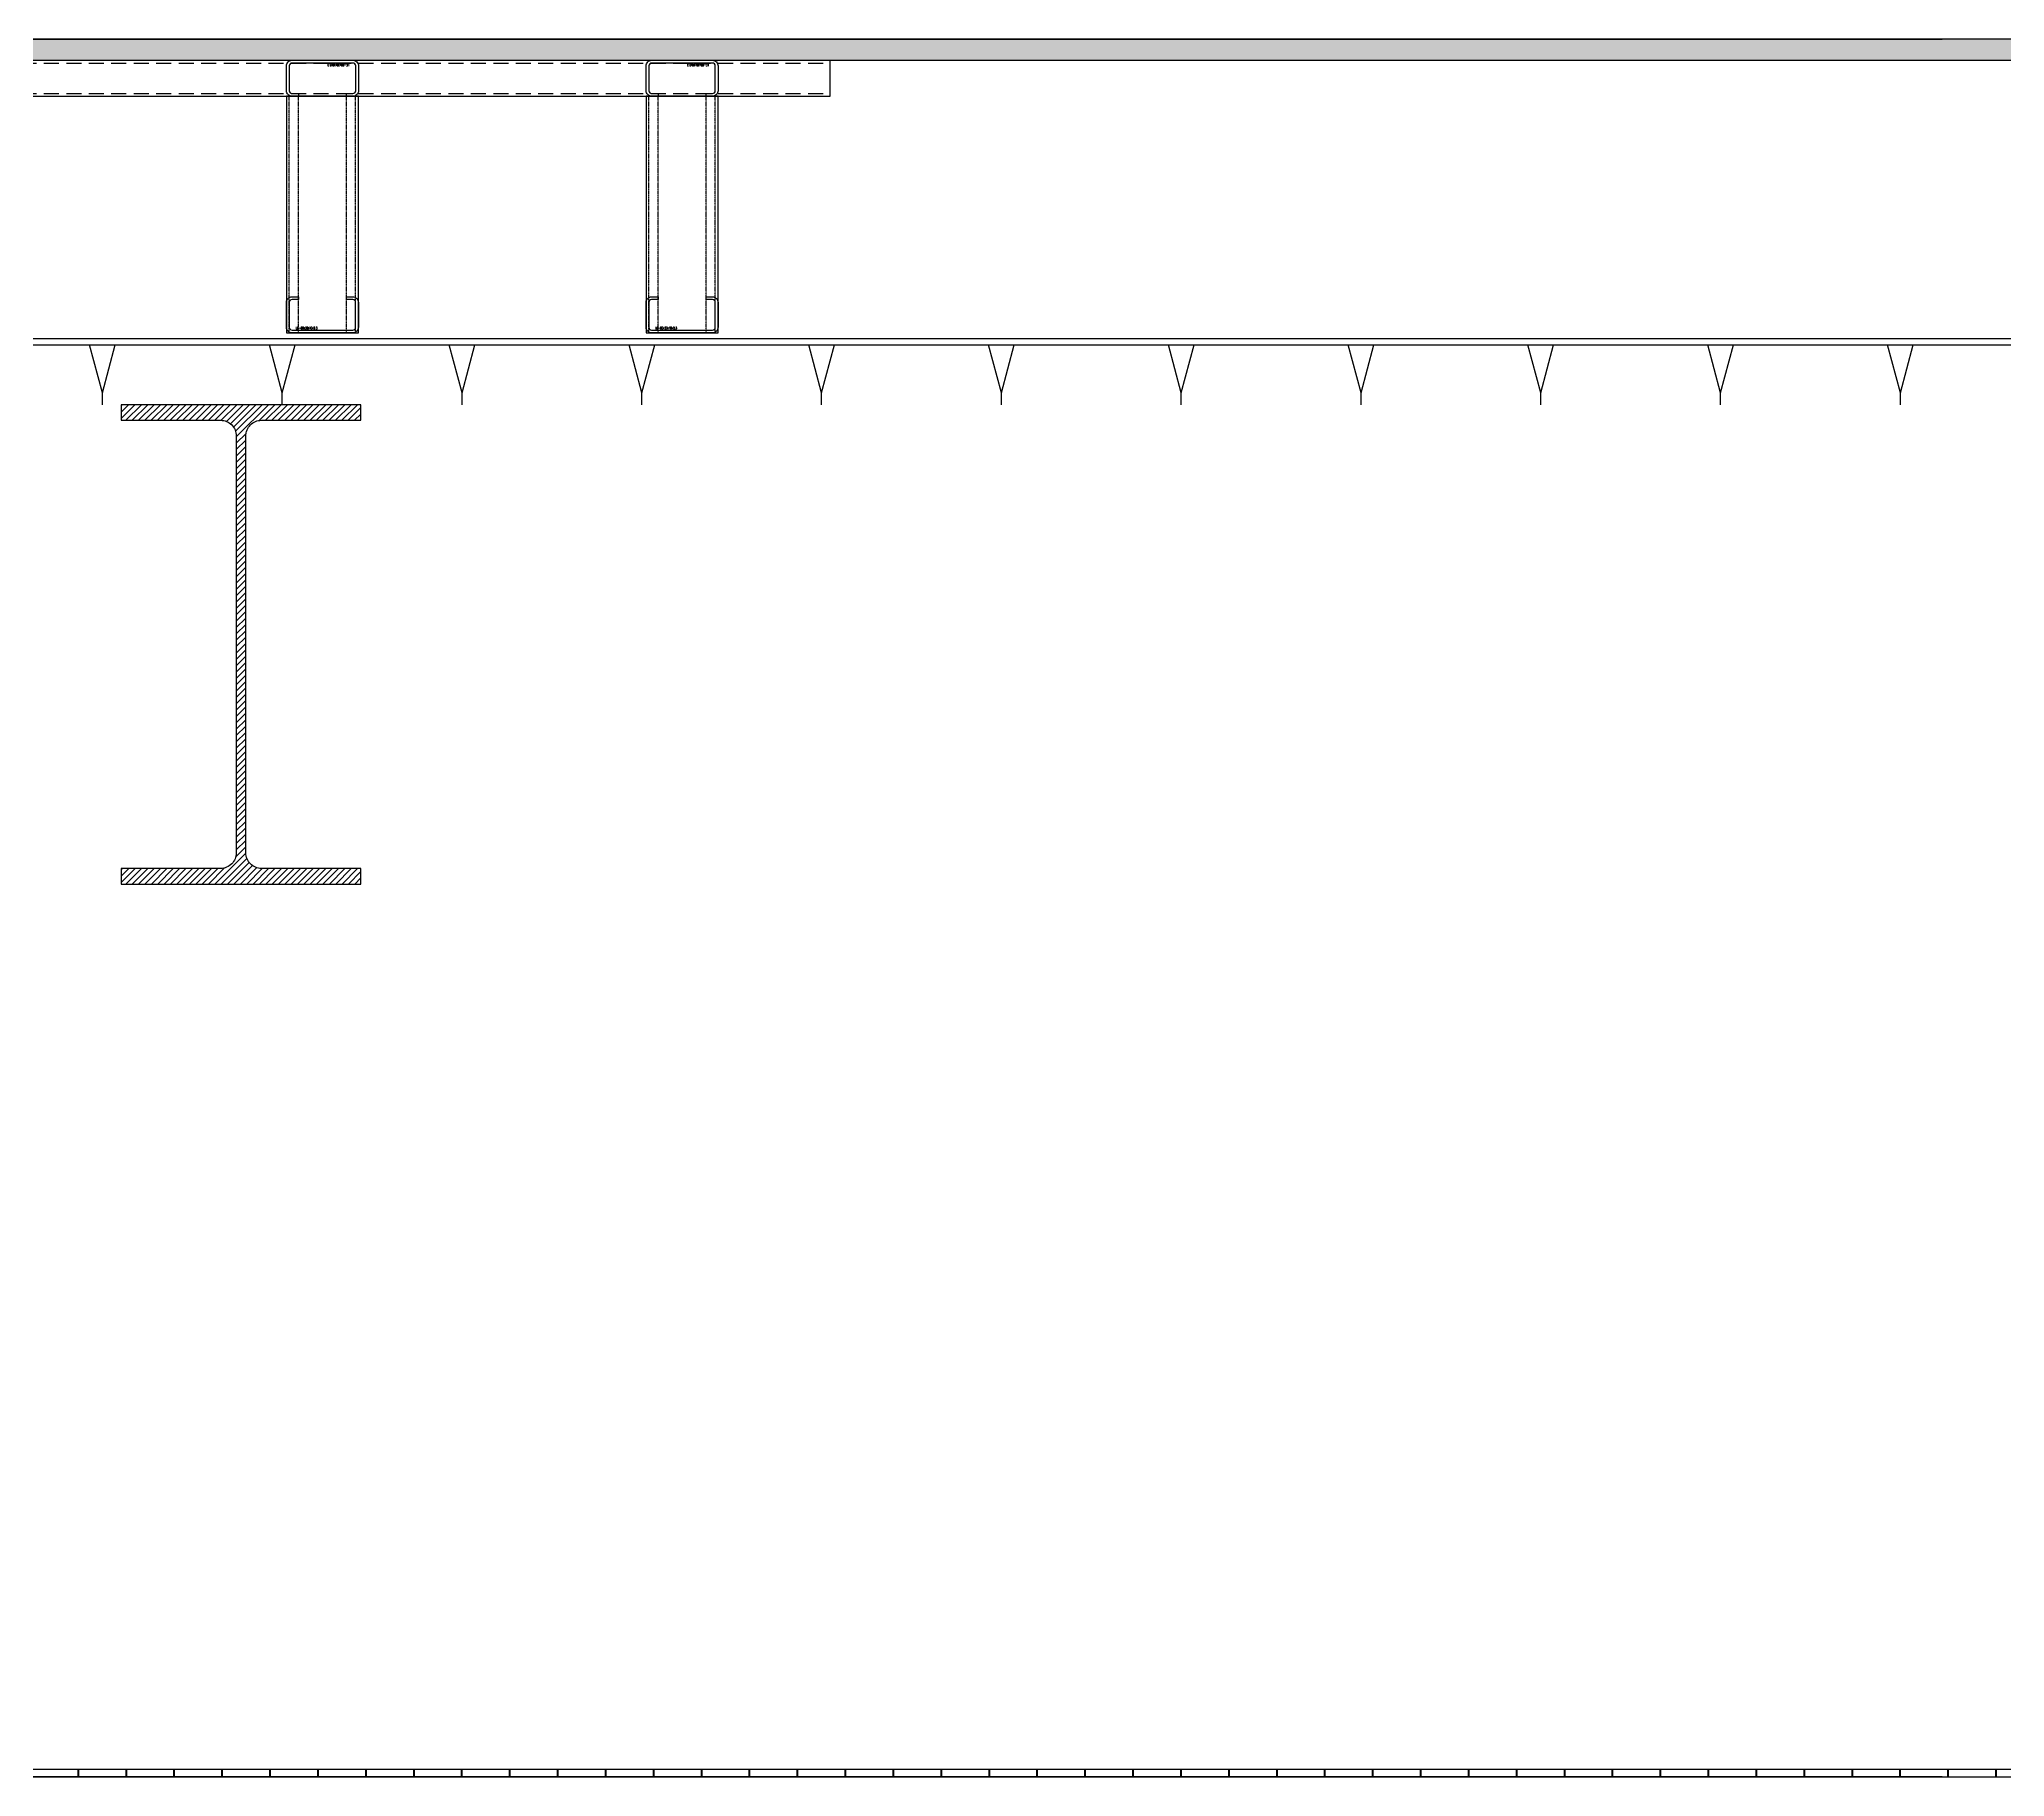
# Model space of a CAD drawing. Extents: x -3378 to 102197, y -3799 to 48702.
# Drawn here: x 60298 to 61938, y 47098 to 48548 of the extents above; entities that cross this region are included whole.
import ezdxf

# ---------------------------------------------------------------- set-up
doc = ezdxf.new("R2010")
doc.units = 0
for name, pattern in [('CENTER', [2, 1.25, -0.25, 0.25, -0.25]), ('HIDDEN', [0.375, 0.25, -0.125]), ('Hidden 1_16_', [0.023813, 0.015875, -0.007938])]:
    doc.linetypes.add(name, pattern=pattern)
for name, color, linetype in [('##-鐵件', 1, 'Continuous'), ('GM_ANNO_DIMS', 4, 'Continuous'), ('GM_STEL_PRIM', 3, 'Continuous'), ('STRUCTURAL', 3, 'Continuous'), ('中心線 CENTER', 6, 'CENTER'), ('結構體 STRUCTURAL', 154, 'Continuous'), ('螺絲、螺栓', 4, 'Continuous'), ('視覺模型鋁擠型暫替', 4, 'Continuous'), ('鐵件', 6, 'Continuous')]:
    doc.layers.add(name, color=color, linetype=linetype)
doc.layers.add('#不列印', color=250, linetype='Continuous', plot=False)
doc.styles.add('romans', font='romans.shx', dxfattribs={"width": 0.5, "bigfont": ' chineset.shx'})

# ---------------------------------------------------------------- blocks, each defined once
blk = doc.blocks.new('H-400x200x8x13')
at = {"layer": '視覺模型鋁擠型暫替', "linetype": 'Continuous'}
h = blk.add_hatch(dxfattribs=at)
h.set_pattern_fill('ANSI31', color=1, scale=30, angle=180)
h.set_pattern_definition([(225, (85874.229, 995633.081), (2.65165043, -2.65165043), [])])
h.paths.add_polyline_path([(300, -400), (300, -387), (217, -387, -0.414214), (204, -374), (204, -26, -0.414214), (217, -13), (300, -13), (300, 0), (100, 0), (100, -13), (183, -13, -0.414214), (196, -26), (196, -374, -0.414214), (183, -387), (100, -387), (100, -400)])
blk.add_lwpolyline([(100, -13), (183, -13, -0.414214), (196, -26), (196, -374, -0.414214), (183, -387), (100, -387), (100, -400), (300, -400), (300, -387), (217, -387, -0.414214), (204, -374), (204, -26, -0.414214), (217, -13), (300, -13), (300, 0), (100, 0)], format="xyb", close=True, dxfattribs=at)
blk = doc.blocks.new('*U228')
at = {"layer": '鐵件'}
for p, q in [((-474.6, 0), (1362.6, 0)), ((-474.6, -30), (-474.6, 0)), ((1362.6, -30), (1362.6, 0)), ((-474.6, -30), (1362.6, -30))]:
    blk.add_line(p, q, dxfattribs=at)
at = {"layer": '鐵件', "linetype": 'HIDDEN', "ltscale": 50}
for p, q in [((-474.6, -2.3), (1362.6, -2.3)), ((-474.6, -27.7), (1362.6, -27.7))]:
    blk.add_line(p, q, dxfattribs=at)
blk = doc.blocks.new('St-LC-60x30x10x2_3')
at = {"layer": 'STRUCTURAL', "color": 0, "linetype": 'ByBlock', "lineweight": -2}
blk.add_lwpolyline([(14.8, 38.4), (14.8, 36.1), (9.4, 36.1, 0.414214), (7.1, 33.8), (7.1, 13, 0.414214), (9.4, 10.7), (60.2, 10.7, 0.414214), (62.5, 13), (62.5, 33.8, 0.414214), (60.2, 36.1), (54.8, 36.1), (54.8, 38.4), (60.2, 38.4, -0.414214), (64.8, 33.8), (64.8, 13, -0.414214), (60.2, 8.4), (9.4, 8.4, -0.414214), (4.8, 13), (4.8, 33.8, -0.414214), (9.4, 38.4)], format="xyb", close=True, dxfattribs=at)
at = {"layer": 'Defpoints', "color": 0, "linetype": 'ByBlock', "lineweight": -2, "style": 'romans', "width": 0.6}
blk.add_text('LC-60x30x10x2.3', height=2, rotation=360, dxfattribs=at).set_placement((12.6, 11.4))
blk = doc.blocks.new('*U759')
at = {"layer": 'GM_STEL_PRIM'}
for p, q in [((0, -15), (-10.7, 25)), ((0, -15), (10.7, 25)), ((0, -25), (0, -15))]:
    blk.add_line(p, q, dxfattribs=at)
blk = doc.blocks.new('*U760')
at = {"layer": 'GM_ANNO_DIMS', "color": 0, "linetype": 'ByBlock', "lineweight": -2}
for p in [(1200, 0), (1350, 0), (1500, 0), (1650, 0), (1800, 0), (1950, 0), (2100, 0), (2250, 0), (2400, 0), (2550, 0), (2700, 0)]:
    blk.add_blockref('*U759', p, dxfattribs=at)
blk = doc.blocks.new('*U634')
at = {"layer": '##-鐵件', "color": 1}
blk.add_lwpolyline([(1687.3, 30), (1489.8, 30), (1489.8, -30), (1687.3, -30)], close=True, dxfattribs=at)
at = {"color": 251, "linetype": 'Hidden 1_16_', "ltscale": 5}
for p, q in [((1687.3, 27.7), (1489.8, 27.7)), ((1687.3, 20), (1489.8, 20)), ((1687.3, -20), (1489.8, -20)), ((1687.3, -27.7), (1489.8, -27.7))]:
    blk.add_line(p, q, dxfattribs=at)
at = {"layer": '#不列印', "rotation": 90}
blk.add_blockref('St-LC-60x30x10x2_3', (1695.6, -34.8), dxfattribs=at)
blk = doc.blocks.new('*U777')
at = {"layer": '鐵件', "rotation": 270}
blk.add_blockref('*U634', (0, 1588.5), dxfattribs=at)
blk = doc.blocks.new('*U778')
at = {"color": 0, "linetype": 'ByBlock', "lineweight": -2}
for p in [(0, 0), (300, 0), (600, 0), (900, 0), (1200, 0), (1500, 0)]:
    blk.add_blockref('*U777', p, dxfattribs=at)

msp = doc.modelspace()

# ---------------------------------------------------------------- hatches: boundary and pattern name
at = {"layer": '結構體 STRUCTURAL'}
h = msp.add_hatch(dxfattribs=at)
h.set_pattern_fill('AR-HBONE', color=256, scale=0.1)
h.set_pattern_definition([(45, (6347.9, -42437.213), (0, 14.3684098), [30.48, -10.16]), (135, (6355.085, -42430.029), (1e-15, 14.3684098), [30.48, -10.16])])
h.paths.add_polyline_path([(59120.966, 48548.085), (59120.966, 48530.585), (70701.113, 48530.585), (70701.113, 48548.085)])
h = msp.add_hatch(dxfattribs=at)
h.set_pattern_fill('AR-HBONE', color=256, scale=0.1)
h.set_pattern_definition([(45, (6347.9, -42437.213), (0, 14.3684098), [30.48, -10.16]), (135, (6355.085, -42430.029), (1e-15, 14.3684098), [30.48, -10.16])])
h.paths.add_polyline_path([(59120.966, 48548.085), (59120.966, 48530.585), (70701.113, 48530.585), (70701.113, 48548.085)])
at = {"layer": '結構體 STRUCTURAL', "ltscale": 50}
h = msp.add_hatch(dxfattribs=at)
h.set_pattern_fill('JIS_LC_20', color=256, scale=2, angle=45)
h.set_pattern_definition([(90, (7730.72, -36166.996), (-40, 0), []), (90, (7731.287, -36166.43), (-40, 0), [])])
h.paths.add_polyline_path([(70701.113, 47104.077), (59316.038, 47104.077), (59316.038, 47098.077), (70701.113, 47098.077)])

# ---------------------------------------------------------------- linework, layer by layer
at = {"layer": 'GM_STEL_PRIM', "elevation": 0}
msp.add_lwpolyline([(70830.113, 48298.085), (59130.111, 48298.085), (59130.111, 48293.085), (70830.113, 48293.085)], close=True, dxfattribs=at)
at = {"layer": '中心線 CENTER'}
msp.add_line((72831.116, 48548.085, 0), (54300.371, 48548.085, 0), dxfattribs=at)
at = {"layer": '結構體 STRUCTURAL', "linetype": 'Continuous'}
msp.add_line((59101.111, 48548.085, 0), (61885.836, 48548.085, 0), dxfattribs=at)
at = {"layer": '結構體 STRUCTURAL', "elevation": 0}
for points in [[(59120.966, 48548.085), (59120.966, 48530.585), (70701.113, 48530.585), (70701.113, 48548.085)], [(59120.966, 48548.085), (59120.966, 48530.585), (70701.113, 48530.585), (70701.113, 48548.085)], [(59316.038, 47104.077), (59316.038, 47098.077), (70701.113, 47098.077), (70701.113, 47104.077)]]:
    msp.add_lwpolyline(points, close=True, dxfattribs=at)
at = {"layer": '視覺模型鋁擠型暫替', "color": 1, "linetype": 'Continuous'}
msp.add_line((61885.836, 47098.098, 0), (59101.111, 47098.077, 0), dxfattribs=at)

# ---------------------------------------------------------------- block references
msp.add_blockref('*U778', (59334.645, 48401.835, 0))
at = {"layer": 'GM_ANNO_DIMS'}
msp.add_blockref('*U760', (59151.111, 48268.085, 0), dxfattribs=at)
at = {"layer": '螺絲、螺栓'}
msp.add_blockref('*U228', (59595.599, 48530.585, 0), dxfattribs=at)
at = {"layer": '視覺模型鋁擠型暫替', "linetype": 'Continuous'}
msp.add_blockref('H-400x200x8x13', (60266.724, 48243.085, 0), dxfattribs=at)
at = {"layer": '鐵件', "rotation": 180}
for p in [(60569.471, 48538.956, 0), (60869.471, 48538.956, 0)]:
    msp.add_blockref('St-LC-60x30x10x2_3', p, dxfattribs=at)

doc.saveas('drawing.dxf')
